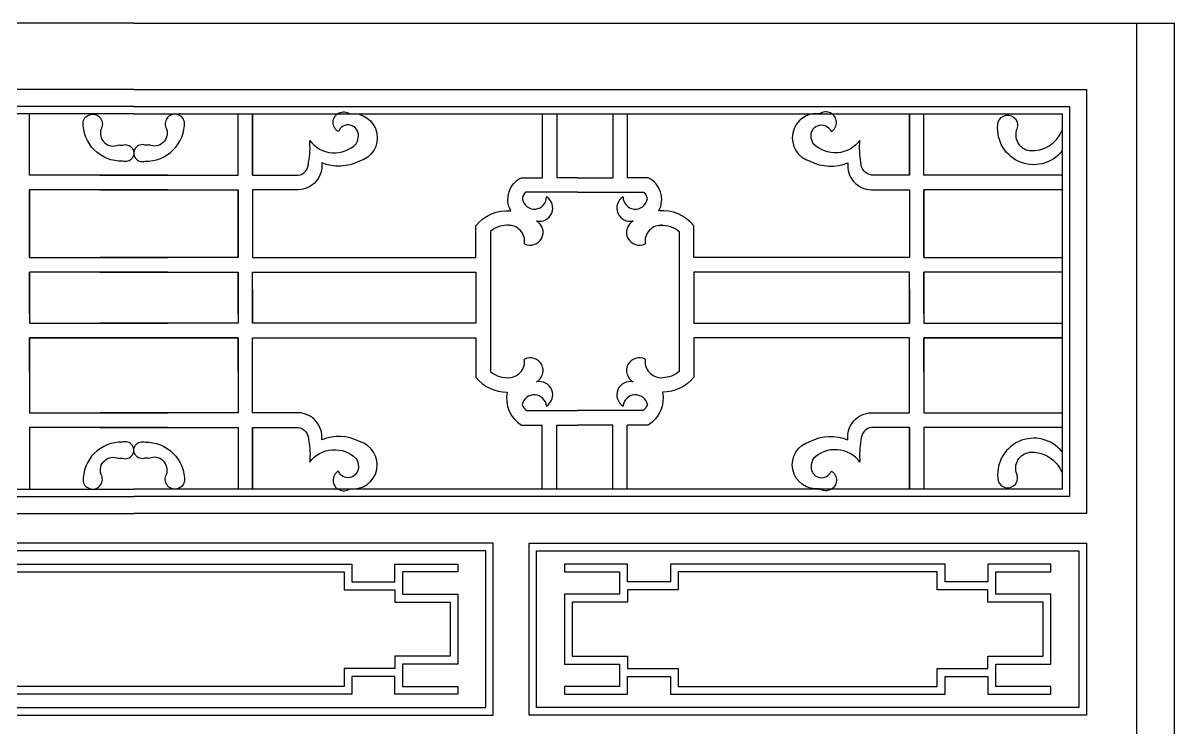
# Model space of a CAD drawing. Extents: x 4107 to 6907, y 781 to 4481.
# Drawn here: x 5358 to 6907, y 3532 to 4481 of the extents above; entities that cross this region are included whole.
import ezdxf

# ---------------------------------------------------------------- set-up
doc = ezdxf.new("R2010")
doc.units = 0
doc.header["$LTSCALE"] = 60
doc.header["$MEASUREMENT"] = 0
for name, color, linetype in [('3', 3, 'CONTINUOUS'), ('4', 4, 'CONTINUOUS'), ('7', 7, 'CONTINUOUS')]:
    doc.layers.add(name, color=color, linetype=linetype)

msp = doc.modelspace()

# ---------------------------------------------------------------- linework, layer by layer
at = {"layer": '3'}
for p, q in [((5366.3, 4275.8), (5366.3, 4358.4)), ((5647, 4275.8), (5647, 4358.4)), ((5666.6, 4275.7), (5666.6, 4358.4)), ((6056.4, 4358.4), (6056.4, 4272.5)), ((6056.4, 4358.4), (6056.4, 4272.5)), ((6076, 4358.4), (6076, 4272.5)), ((6076, 4358.4), (6076, 4272.5)), ((6151.3, 4358.4), (6151.3, 4272.5)), ((6151.3, 4358.4), (6151.3, 4272.5)), ((6170.9, 4358.4), (6170.9, 4272.5)), ((6170.9, 4358.4), (6170.9, 4272.5)), ((6550.5, 4275.7), (6550.5, 4358.4)), ((6570.1, 4275.8), (6570.1, 4358.4)), ((5366.3, 4165.2), (5366.3, 4256.2)), ((5647, 4165.2), (5647, 4256.2)), ((6570.1, 4165.2), (6570.1, 4256.2)), ((5366.3, 4089.6), (5366.3, 4145.6)), ((5647, 4089.6), (5647, 4145.6)), ((5666.6, 4089.6), (5666.6, 4145.6)), ((6550.5, 4089.6), (6550.5, 4145.6)), ((6570.1, 4089.6), (6570.1, 4145.6)), ((5366.3, 4122.5), (5366.3, 4076.8)), ((5647, 4122.5), (5647, 4076.8)), ((5666.6, 4122.5), (5666.6, 4076.8)), ((6550.5, 4122.5), (6550.5, 4076.8)), ((6570.1, 4122.5), (6570.1, 4076.8)), ((5366.3, 4057.2), (5366.3, 3956.3)), ((5647, 4057.2), (5647, 3956.3)), ((6570.1, 4057.2), (6570.1, 3956.3)), ((5366.3, 3936.7), (5366.3, 3853.6)), ((5647, 3936.7), (5647, 3853.6)), ((5666.6, 3936.7), (5666.6, 3853.6)), ((6056.4, 3853.6), (6056.4, 3939.6)), ((6056.4, 3853.6), (6056.4, 3939.6)), ((6076, 3853.6), (6076, 3939.6)), ((6076, 3853.6), (6076, 3939.6)), ((6151.3, 3853.6), (6151.3, 3939.6)), ((6151.3, 3853.6), (6151.3, 3939.6)), ((6170.9, 3853.6), (6170.9, 3939.6)), ((6170.9, 3853.6), (6170.9, 3939.6)), ((6550.5, 3936.7), (6550.5, 3853.6)), ((6570.1, 3936.7), (6570.1, 3853.6))]:
    msp.add_line(p, q, dxfattribs=at)
for points in [[(5506.7, 4368.4), (4247.2, 4368.4), (4247.2, 3843.6), (5506.7, 3843.6)], [(5552.4, 4275.8), (5366.3, 4275.8), (5366.3, 4358.4)], [(5461, 4275.8), (5647, 4275.8), (5647, 4358.4)], [(5506.7, 4368.4), (6766.1, 4368.4), (6766.1, 3843.6), (5506.7, 3843.6)], [(6756.1, 4275.8), (6570.1, 4275.8), (6570.1, 4358.4)], [(6103.7, 4272.5), (6076, 4272.5)], [(6103.7, 4272.5), (6151.3, 4272.5)], [(5552.4, 4256.2), (5366.3, 4256.2), (5366.3, 4165.2), (5552.4, 4165.2)], [(5461, 4256.2), (5647, 4256.2), (5647, 4165.2), (5461, 4165.2)], [(6756.1, 4256.2), (6570.1, 4256.2), (6570.1, 4165.2), (6756.1, 4165.2)], [(5552.4, 4145.6), (5366.3, 4145.6), (5366.3, 4076.8), (5552.4, 4076.8)], [(5461, 4145.6), (5647, 4145.6), (5647, 4076.8), (5461, 4076.8)], [(5967, 4145.6), (5967, 4076.8)], [(6260.3, 4145.6), (6260.3, 4076.8)], [(6756.1, 4145.6), (6570.1, 4145.6), (6570.1, 4076.8), (6756.1, 4076.8)], [(5552.4, 4057.2), (5366.3, 4057.2), (5366.3, 3956.3), (5552.4, 3956.3)], [(5366.3, 4011.9), (5366.3, 4057.2), (5552.4, 4057.2)], [(5647, 4011.9), (5647, 4057.2), (5461, 4057.2)], [(5461, 4057.2), (5647, 4057.2), (5647, 3956.3), (5461, 3956.3)], [(6756.1, 4057.2), (6570.1, 4057.2), (6570.1, 3956.3), (6756.1, 3956.3)], [(6570.1, 4011.9), (6570.1, 4057.2), (6756.1, 4057.2)], [(5552.4, 3936.7), (5366.3, 3936.7), (5366.3, 3854.1)], [(5461, 3936.7), (5647, 3936.7), (5647, 3854.1)], [(6076, 3939.6), (6103.7, 3939.6)], [(6151.3, 3939.6), (6103.7, 3939.6)], [(6756.1, 3936.7), (6570.1, 3936.7), (6570.1, 3854.1)], [(5213.2, 3752.7), (5800.2, 3752.7), (5800.2, 3728.7), (5857.9, 3728.7), (5857.9, 3752.7), (5942.7, 3752.7), (5942.7, 3742.3), (5868.3, 3742.3), (5868.3, 3712.1), (5942.7, 3712.1), (5942.7, 3618.3), (5868.3, 3618.3), (5868.3, 3588.2), (5942.7, 3588.2), (5942.7, 3577.7), (5857.9, 3577.7), (5857.9, 3601.7), (5800.2, 3601.7), (5800.2, 3577.7), (5213.2, 3577.7)], [(6741.1, 3752.7), (6656.3, 3752.7), (6656.3, 3728.7), (6598.5, 3728.7), (6598.5, 3752.7), (6228.8, 3752.7), (6228.8, 3728.7), (6171.1, 3728.7), (6171.1, 3752.7), (6086.3, 3752.7), (6086.3, 3742.3), (6160.6, 3742.3), (6160.6, 3712.1), (6086.3, 3712.1), (6086.3, 3618.3), (6160.6, 3618.3), (6160.6, 3588.2), (6086.3, 3588.2), (6086.3, 3577.7), (6171.1, 3577.7), (6171.1, 3601.7), (6228.8, 3601.7), (6228.8, 3577.7), (6598.5, 3577.7), (6598.5, 3601.7), (6656.3, 3601.7), (6656.3, 3577.7), (6741.1, 3577.7), (6741.1, 3588.2), (6666.7, 3588.2), (6666.7, 3618.3), (6741.1, 3618.3), (6741.1, 3712.1), (6666.7, 3712.1), (6666.7, 3742.3), (6741.1, 3742.3), (6741.1, 3752.7)], [(5223.6, 3588.2), (5223.6, 3612.2), (5155.4, 3612.2), (5155.4, 3628.8), (5081.1, 3628.8), (5081.1, 3701.7), (5155.4, 3701.7), (5155.4, 3718.3), (5223.6, 3718.3), (5223.6, 3742.3), (5789.7, 3742.3), (5789.7, 3718.3), (5857.9, 3718.3), (5857.9, 3701.7), (5932.3, 3701.7), (5932.3, 3628.8), (5857.9, 3628.8), (5857.9, 3612.2), (5789.7, 3612.2), (5789.7, 3588.2), (5223.6, 3588.2)], [(6588.1, 3588.2), (6588.1, 3612.2), (6656.3, 3612.2), (6656.3, 3628.8), (6730.6, 3628.8), (6730.6, 3701.7), (6656.3, 3701.7), (6656.3, 3718.3), (6588.1, 3718.3), (6588.1, 3742.3), (6239.3, 3742.3), (6239.3, 3718.3), (6171.1, 3718.3), (6171.1, 3701.7), (6096.7, 3701.7), (6096.7, 3628.8), (6171.1, 3628.8), (6171.1, 3612.2), (6239.3, 3612.2), (6239.3, 3588.2), (6588.1, 3588.2)]]:
    msp.add_lwpolyline(points, dxfattribs=at)
for points in [[(5491.5, 4316.3, -1.409525), (5491.5, 4294.8, -0.435255), (5438.5, 4347.8, -1.152345), (5462.6, 4338.2, 0.656612), (5486.1, 4316.6, 0.050635), (5492.1, 4316.3)], [(5521.8, 4316.3, 1.409525), (5521.8, 4294.8, 0.435255), (5574.8, 4347.8, 1.152345), (5550.7, 4338.2, -0.656612), (5527.3, 4316.6, -0.050635), (5521.2, 4316.3)], [(5666.6, 4358.4), (5666.6, 4275.7), (5727.9, 4275.7, 0.367908), (5742, 4293.2, 0.068182), (5743.4, 4322.7, 0.460724), (5806.1, 4318.1, 0.132159), (5809, 4328.8, 0.853629), (5782, 4334.6, -1.048595), (5797.4, 4358.4, -0.938529), (5810.3, 4294.7, -0.218951), (5759.6, 4292.5, -0.442799), (5727.9, 4256.2), (5666.6, 4256.2), (5666.6, 4210.7), (5666.6, 4165.2), (5967, 4165.2), (5967, 4207.8, -0.253543), (6014, 4227.9, -0.425822), (6028.4, 4272.5), (6056.4, 4272.5)], [(6550.5, 4358.4), (6550.5, 4275.7), (6499.4, 4275.7, -0.367908), (6485.4, 4293.2, -0.068182), (6484, 4322.7, -0.460724), (6421.2, 4318.1, -0.132159), (6418.4, 4328.8, -0.853629), (6445.3, 4334.6, 1.048595), (6429.9, 4358.4, 0.938529), (6417, 4294.7, 0.218951), (6467.7, 4292.5, 0.442799), (6499.4, 4256.2), (6550.5, 4256.2), (6550.5, 4210.7), (6550.5, 4165.2), (6260.3, 4165.2), (6260.3, 4207.8, 0.253543), (6213.3, 4227.9, 0.425822), (6198.9, 4272.5), (6170.9, 4272.5)], [(6756.1, 4308.5, -0.785985), (6670.2, 4347.8, -1.027751), (6695.1, 4338.2, 0.485808), (6712.3, 4308.9, 0.332635), (6756.1, 4336.5)], [(6103.7, 4252.9), (6034, 4252.9, 0.213384), (6029.7, 4243.3)], [(6103.7, 4252.9), (6193.3, 4252.9, -0.213384), (6197.6, 4243.3)], [(6014.6, 4208.4, -0.030523), (6012.2, 4208.4, 0.205976), (5986.6, 4200.1), (5986.6, 4011.9, 0.181845), (6009.1, 4003.5)], [(6212.7, 4208.4, 0.030523), (6215.1, 4208.4, -0.205976), (6240.7, 4200.1), (6240.7, 4011.9, -0.181845), (6218.3, 4003.5)], [(5666.6, 3854.1), (5666.6, 3936.7), (5727.9, 3936.7, -0.367908), (5742, 3919.3, -0.068182), (5743.4, 3889.8, -0.460724), (5806.1, 3894.4, -0.132159), (5809, 3883.7, -0.853629), (5782, 3877.9, 1.048595), (5797.4, 3854.1, 0.938529), (5810.3, 3917.7, 0.218951), (5759.6, 3920, 0.442799), (5727.9, 3956.3), (5666.6, 3956.3), (5666.6, 3956.3), (5666.6, 4057.2), (5967, 4057.2), (5967, 4004.2, 0.228933), (6009.1, 3983.9, 0.313834), (6028.4, 3939.6), (6056.4, 3939.6)], [(6550.5, 3854.1), (6550.5, 3936.7), (6499.4, 3936.7, 0.367908), (6485.4, 3919.3, 0.068182), (6484, 3889.8, 0.460724), (6421.2, 3894.4, 0.132159), (6418.4, 3883.7, 0.853629), (6445.3, 3877.9, -1.048595), (6429.9, 3854.1, -0.938529), (6417, 3917.7, -0.218951), (6467.7, 3920, -0.442799), (6499.4, 3956.3), (6550.5, 3956.3), (6550.5, 3956.3), (6550.5, 4057.2), (6260.3, 4057.2), (6260.3, 4004.2, -0.228933), (6218.3, 3983.9, -0.313834), (6198.9, 3939.6), (6170.9, 3939.6)], [(6029.4, 3967.4, 0.110096), (6034.9, 3959.2), (6103.7, 3959.2)], [(6197.9, 3967.4, -0.110096), (6192.4, 3959.2), (6103.7, 3959.2)], [(6756.1, 3903.6, 0.785985), (6670.2, 3864.2, 1.027751), (6695.1, 3873.9, -0.485808), (6712.3, 3903.1, -0.332635), (6756.1, 3875.6)], [(5491.5, 3895.2, 1.409525), (5491.5, 3916.7, 0.435255), (5438.5, 3863.7, 1.152345), (5462.6, 3873.3, -0.656612), (5486.1, 3894.9, -0.050635), (5492.1, 3895.2)], [(5521.8, 3895.2, -1.409525), (5521.8, 3916.7, -0.435255), (5574.8, 3863.7, -1.152345), (5550.7, 3873.3, 0.656612), (5527.3, 3894.9, 0.050635), (5521.2, 3895.2)]]:
    msp.add_lwpolyline(points, format="xyb", dxfattribs=at)
for points in [[(5666.6, 4145.6), (5967, 4145.6), (5967, 4076.8), (5666.6, 4076.8)], [(6550.5, 4145.6), (6260.3, 4145.6), (6260.3, 4076.8), (6550.5, 4076.8)], [(5980.3, 3770.7), (5033, 3770.7), (5033, 3559.7), (5980.3, 3559.7)], [(6048.6, 3770.7), (6778.7, 3770.7), (6778.7, 3559.7), (6048.6, 3559.7)]]:
    msp.add_lwpolyline(points, close=True, dxfattribs=at)
for centre, radius, start, end in [((6045.8, 4246.5), 16.3, 191.0979, 1.4081), ((6052.7, 4231.7), 17.8, 256.3549, 58.1238), ((6174.6, 4231.7), 17.8, 121.8762, 283.6451), ((6181.5, 4246.5), 16.3, 178.5919, 348.9021), ((6040.3, 4199.1), 17.3, 243.1815, 61.6872), ((6187.1, 4199.1), 17.3, 118.3128, 296.8185), ((6011, 4186.9), 21.7, 351.3276, 95.0354), ((6216.4, 4186.9), 21.7, 84.9646, 188.6724), ((6011, 4025.2), 21.7, 264.9646, 8.6724), ((6040.3, 4013), 17.3, 298.3128, 116.8185), ((6187.1, 4013), 17.3, 63.1815, 241.6872), ((6216.4, 4025.2), 21.7, 171.3276, 275.0354), ((6052.7, 3980.4), 17.8, 301.8762, 103.6451), ((6174.6, 3980.4), 17.8, 76.3549, 238.1238), ((6045.6, 3963.8), 16.6, 4.924, 167.5521), ((6181.7, 3963.8), 16.6, 12.4479, 175.076)]:
    msp.add_arc(centre, radius, start, end, dxfattribs=at)
at = {"layer": '4'}
for points in [[(5506.7, 4480.5), (4106.7, 4480.5), (4106.7, 780.5), (4529.9, 780.5)], [(5506.7, 4480.5), (6906.7, 4480.5), (6906.7, 780.5), (6483.5, 780.5)]]:
    msp.add_lwpolyline(points, dxfattribs=at)
at = {"layer": '7'}
msp.add_line((6856.8, 780.5), (6856.8, 4480.5), dxfattribs=at)
for points in [[(5506.7, 4391.1), (4224.6, 4391.1), (4224.6, 3821), (5506.7, 3821)], [(5506.7, 4391.1), (6788.7, 4391.1), (6788.7, 3821), (5506.7, 3821)], [(5506.7, 4358.4), (4257.2, 4358.4), (4257.2, 3853.6), (5506.7, 3853.6)], [(5506.7, 4358.4), (6756.1, 4358.4), (6756.1, 3853.6), (5506.7, 3853.6)]]:
    msp.add_lwpolyline(points, dxfattribs=at)
for points in [[(5990.3, 3780.7), (5023, 3780.7), (5023, 3549.7), (5990.3, 3549.7)], [(6038.6, 3780.7), (6788.7, 3780.7), (6788.7, 3549.7), (6038.6, 3549.7)]]:
    msp.add_lwpolyline(points, close=True, dxfattribs=at)

doc.saveas('drawing.dxf')
